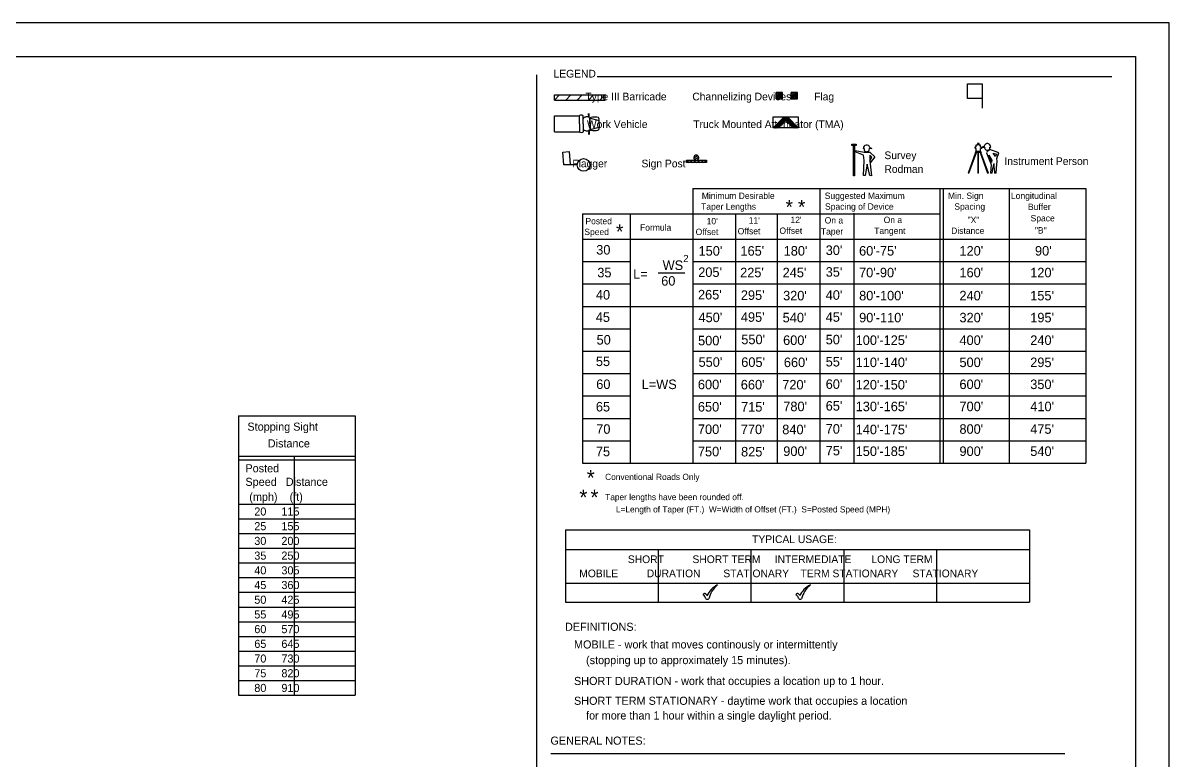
# Model space of a CAD drawing. Extents: x 23.9 to 57.9, y 11.9 to 33.9.
# Drawn here: x 40.89 to 57.87, y 23.02 to 33.95 of the extents above; entities that cross this region are included whole.
import ezdxf

# ---------------------------------------------------------------- set-up
doc = ezdxf.new("R2010")
doc.units = 0
doc.layers.add('D_BATCH_PLOT', color=7, linetype='Continuous')
doc.layers.add('Level 1', color=7, linetype='Continuous')

msp = doc.modelspace()

# ---------------------------------------------------------------- linework, layer by layer
at = {"layer": 'D_BATCH_PLOT'}
msp.add_lwpolyline([(23.87, 11.949), (57.87, 11.949), (57.87, 33.949), (23.87, 33.949)], close=True, dxfattribs=at)
at = {"layer": 'Level 1'}
for p, q in [((57.87, 33.949), (23.87, 33.949)), ((57.87, 11.949), (57.87, 33.949)), ((48.498, 33.18), (48.498, 17.057)), ((49.398, 33.154), (57.022, 33.154)), ((48.762, 32.881), (49.516, 32.881)), ((48.762, 32.803), (48.762, 32.881)), ((48.762, 32.803), (48.839, 32.88)), ((48.762, 32.803), (49.516, 32.803)), ((48.93, 32.803), (49.008, 32.881)), ((49.098, 32.803), (49.175, 32.881)), ((49.266, 32.803), (49.343, 32.881)), ((49.433, 32.803), (49.511, 32.881)), ((49.516, 32.803), (49.516, 32.881)), ((52.046, 32.824), (52.046, 32.919)), ((52.141, 32.919), (52.046, 32.919)), ((52.046, 32.824), (52.141, 32.824)), ((52.141, 32.824), (52.141, 32.919)), ((52.27, 32.824), (52.27, 32.919)), ((52.365, 32.919), (52.27, 32.919)), ((52.27, 32.824), (52.365, 32.824)), ((52.365, 32.824), (52.365, 32.919)), ((55.099, 32.828), (55.099, 32.685)), ((49.266, 32.579), (49.266, 32.608)), ((49.271, 32.551), (49.271, 32.608)), ((49.275, 32.551), (49.275, 32.608)), ((48.762, 32.572), (49.133, 32.572)), ((48.762, 32.332), (48.762, 32.572)), ((49.133, 32.452), (49.133, 32.572)), ((49.133, 32.452), (49.133, 32.332)), ((49.19, 32.452), (49.19, 32.572)), ((49.19, 32.452), (49.19, 32.332)), ((49.285, 32.452), (49.285, 32.538)), ((49.285, 32.452), (49.285, 32.366)), ((49.293, 32.538), (49.423, 32.503)), ((49.293, 32.452), (49.293, 32.538)), ((49.293, 32.452), (49.293, 32.366)), ((49.423, 32.452), (49.423, 32.503)), ((49.423, 32.452), (49.423, 32.401)), ((52.003, 32.393), (52.166, 32.556)), ((52.085, 32.393), (52.191, 32.5)), ((52.298, 32.393), (52.191, 32.5)), ((52.376, 32.394), (52.215, 32.555)), ((48.762, 32.332), (49.133, 32.332)), ((49.266, 32.325), (49.266, 32.296)), ((49.271, 32.353), (49.271, 32.296)), ((49.275, 32.353), (49.275, 32.296)), ((49.293, 32.366), (49.423, 32.401)), ((55.005, 32.088), (54.992, 32.104)), ((55.009, 32.104), (54.992, 32.104)), ((55.009, 32.138), (55.009, 32.104)), ((55.031, 32.138), (55.009, 32.138)), ((55.054, 32.159), (55.031, 32.159)), ((55.031, 32.159), (55.031, 32.138)), ((55.054, 32.138), (55.054, 32.159)), ((55.078, 32.138), (55.054, 32.138)), ((55.078, 32.104), (55.078, 32.138)), ((55.078, 32.104), (55.095, 32.104)), ((55.095, 32.088), (55.095, 32.104)), ((48.888, 32.034), (48.983, 32.04)), ((48.9, 31.844), (48.888, 32.034)), ((48.983, 32.04), (48.995, 31.85)), ((53.217, 32.035), (53.217, 32.059)), ((53.217, 32.059), (53.351, 32.033)), ((53.342, 31.989), (53.217, 32.035)), ((53.35, 31.908), (53.342, 31.989)), ((53.351, 32.033), (53.435, 32.033)), ((53.435, 32.033), (53.508, 31.965)), ((53.437, 31.989), (53.435, 31.904)), ((53.435, 31.904), (53.466, 31.96)), ((53.466, 31.96), (53.437, 31.989)), ((53.508, 31.965), (53.439, 31.872)), ((55.004, 32.028), (54.894, 31.722)), ((54.905, 31.722), (55.014, 32.028)), ((55.009, 32.041), (54.996, 32.028)), ((55.09, 32.028), (54.996, 32.028)), ((55.005, 32.088), (55.009, 32.088)), ((55.009, 32.088), (55.009, 32.041)), ((55.078, 32.041), (55.009, 32.041)), ((55.038, 32.028), (55.038, 31.722)), ((55.048, 31.722), (55.047, 32.028)), ((55.071, 32.028), (55.181, 31.722)), ((55.095, 32.088), (55.078, 32.088)), ((55.078, 32.041), (55.078, 32.088)), ((55.078, 32.041), (55.09, 32.028)), ((55.192, 31.722), (55.083, 32.028)), ((55.179, 32.054), (55.166, 32.02)), ((55.166, 32.02), (55.232, 31.847)), ((55.241, 31.88), (55.206, 31.986)), ((55.243, 31.919), (55.206, 31.986)), ((55.347, 32.024), (55.213, 32.072)), ((55.3, 31.966), (55.261, 32.018)), ((55.261, 32.018), (55.311, 32.002)), ((55.311, 32.002), (55.3, 31.966)), ((55.318, 31.94), (55.347, 32.024)), ((55.322, 31.899), (55.318, 31.94)), ((49.1, 31.844), (48.9, 31.844)), ((50.717, 31.878), (50.717, 31.915)), ((50.717, 31.915), (50.854, 31.915)), ((51.014, 31.878), (50.717, 31.878)), ((50.873, 31.915), (51.014, 31.915)), ((51.014, 31.915), (51.014, 31.878)), ((53.343, 31.684), (53.35, 31.908)), ((53.396, 31.854), (53.368, 31.684)), ((53.438, 31.684), (53.396, 31.854)), ((53.435, 31.904), (53.46, 31.683)), ((55.232, 31.847), (55.223, 31.722)), ((55.243, 31.919), (55.241, 31.88)), ((55.248, 31.722), (55.258, 31.791)), ((55.258, 31.791), (55.279, 31.866)), ((55.278, 31.793), (55.279, 31.866)), ((55.278, 31.793), (55.285, 31.722)), ((55.31, 31.722), (55.311, 31.793)), ((55.311, 31.793), (55.322, 31.899)), ((53.368, 31.684), (53.343, 31.684)), ((53.46, 31.683), (53.438, 31.684)), ((54.905, 31.722), (54.894, 31.722)), ((55.048, 31.722), (55.038, 31.722)), ((55.192, 31.722), (55.181, 31.722)), ((55.248, 31.722), (55.223, 31.722)), ((55.31, 31.722), (55.285, 31.722)), ((50.813, 31.496), (56.638, 31.496)), ((50.813, 31.496), (50.813, 27.422)), ((52.695, 31.496), (52.695, 27.422)), ((54.473, 31.496), (54.473, 27.422)), ((54.522, 31.496), (54.522, 27.422)), ((55.498, 31.496), (55.498, 27.422)), ((56.638, 31.496), (56.638, 27.422)), ((49.177, 31.119), (50.813, 31.119)), ((49.177, 31.119), (49.177, 27.422)), ((49.884, 31.119), (49.884, 27.422)), ((50.813, 31.119), (54.473, 31.119)), ((51.445, 31.114), (51.445, 27.422)), ((52.065, 31.114), (52.065, 27.422)), ((53.2, 31.128), (53.2, 27.431)), ((49.177, 30.741), (56.638, 30.741)), ((49.177, 30.41), (49.884, 30.41)), ((50.813, 30.41), (56.638, 30.41)), ((50.3, 30.244), (50.697, 30.244)), ((49.177, 30.078), (49.884, 30.078)), ((50.813, 30.078), (56.638, 30.078)), ((49.177, 29.746), (56.638, 29.746)), ((49.177, 29.414), (49.884, 29.414)), ((50.813, 29.414), (56.638, 29.414)), ((49.177, 29.082), (49.884, 29.082)), ((50.813, 29.082), (56.638, 29.082)), ((49.177, 28.75), (49.884, 28.75)), ((50.813, 28.75), (56.638, 28.75)), ((49.177, 28.418), (49.884, 28.418)), ((50.813, 28.418), (56.638, 28.418)), ((44.083, 28.123), (45.808, 28.123)), ((44.083, 28.123), (44.083, 23.981)), ((45.808, 28.123), (45.808, 23.981)), ((49.177, 28.086), (49.884, 28.086)), ((50.813, 28.086), (56.638, 28.086)), ((49.177, 27.754), (49.884, 27.754)), ((50.813, 27.754), (56.638, 27.754)), ((44.083, 27.527), (45.808, 27.527)), ((44.905, 27.527), (44.905, 23.981)), ((44.083, 27.469), (45.808, 27.469)), ((49.177, 27.422), (56.638, 27.422)), ((44.083, 26.815), (45.808, 26.815)), ((44.083, 26.597), (45.808, 26.597)), ((44.083, 26.379), (45.808, 26.379)), ((48.925, 26.431), (48.925, 25.359)), ((48.925, 26.431), (55.8, 26.431)), ((55.8, 26.431), (55.8, 25.359)), ((44.083, 26.161), (45.808, 26.161)), ((48.925, 26.144), (55.8, 26.144)), ((50.3, 26.144), (50.3, 25.359)), ((51.675, 26.144), (51.675, 25.359)), ((53.05, 26.144), (53.05, 25.359)), ((54.425, 26.144), (54.425, 25.359)), ((44.083, 25.943), (45.808, 25.943)), ((44.083, 25.725), (45.808, 25.725)), ((48.925, 25.644), (55.8, 25.644)), ((44.083, 25.507), (45.808, 25.507)), ((48.925, 25.359), (55.8, 25.359)), ((44.083, 25.289), (45.808, 25.289)), ((44.083, 25.071), (45.808, 25.071)), ((44.083, 24.853), (45.808, 24.853)), ((44.083, 24.635), (45.808, 24.635)), ((44.083, 24.417), (45.808, 24.417)), ((44.083, 24.199), (45.808, 24.199)), ((44.083, 23.981), (45.808, 23.981)), ((48.708, 23.119), (56.325, 23.119))]:
    msp.add_line(p, q, dxfattribs=at)
for points in [[(25.87, 33.449), (57.37, 33.449), (57.37, 12.449), (25.87, 12.449)], [(54.882, 32.828), (54.882, 33.044), (55.099, 33.044), (55.099, 32.828)], [(52.376, 32.556), (52.376, 32.393), (52.003, 32.393), (52.003, 32.556)], [(53.209, 32.127), (53.209, 31.683), (53.192, 31.683), (53.192, 32.127)]]:
    msp.add_lwpolyline(points, close=True, dxfattribs=at)
for points in [[(52.046, 32.874), (52.124, 32.919)], [(52.046, 32.896), (52.086, 32.919)], [(52.046, 32.852), (52.141, 32.907)], [(52.046, 32.83), (52.141, 32.885)], [(52.074, 32.824), (52.141, 32.863)], [(52.112, 32.824), (52.141, 32.841)], [(52.27, 32.874), (52.348, 32.919)], [(52.27, 32.83), (52.365, 32.885)], [(52.271, 32.896), (52.311, 32.919)], [(52.271, 32.852), (52.365, 32.907)], [(52.298, 32.824), (52.365, 32.863)], [(52.336, 32.824), (52.365, 32.841)], [(52.012, 32.401), (52.238, 32.532)], [(52.012, 32.393), (52.183, 32.492)], [(52.027, 32.393), (52.164, 32.472)], [(52.032, 32.421), (52.233, 32.537)], [(52.041, 32.393), (52.145, 32.453)], [(52.052, 32.442), (52.227, 32.543)], [(52.072, 32.462), (52.222, 32.548)], [(52.092, 32.482), (52.216, 32.554)], [(52.112, 32.502), (52.204, 32.555)], [(52.132, 32.522), (52.19, 32.555)], [(52.152, 32.542), (52.176, 32.555)], [(52.193, 32.498), (52.243, 32.527)], [(52.199, 32.493), (52.249, 32.521)], [(52.204, 32.487), (52.254, 32.516)], [(52.21, 32.482), (52.259, 32.511)], [(52.215, 32.476), (52.265, 32.505)], [(52.22, 32.471), (52.27, 32.5)], [(52.226, 32.466), (52.275, 32.494)], [(52.231, 32.46), (52.281, 32.489)], [(52.236, 32.455), (52.286, 32.484)], [(52.242, 32.45), (52.292, 32.478)], [(52.247, 32.444), (52.297, 32.473)], [(52.253, 32.439), (52.302, 32.467)], [(52.258, 32.433), (52.308, 32.462)], [(52.263, 32.428), (52.313, 32.457)], [(52.269, 32.423), (52.318, 32.451)], [(52.274, 32.417), (52.324, 32.446)], [(52.279, 32.412), (52.329, 32.441)], [(52.056, 32.393), (52.126, 32.433)], [(52.071, 32.393), (52.106, 32.414)], [(52.086, 32.393), (52.087, 32.394)], [(52.285, 32.406), (52.334, 32.435)], [(52.29, 32.401), (52.34, 32.43)], [(52.296, 32.396), (52.345, 32.424)], [(52.306, 32.393), (52.351, 32.419)], [(52.321, 32.393), (52.356, 32.414)], [(52.335, 32.393), (52.361, 32.408)], [(52.35, 32.393), (52.367, 32.403)], [(52.365, 32.393), (52.372, 32.397)], [(53.168, 32.151), (53.235, 32.151), (53.235, 32.131), (53.168, 32.131), (53.168, 32.151)], [(53.436, 32.102), (53.467, 32.087), (53.428, 32.087)], [(55.131, 32.123), (55.099, 32.108), (55.139, 32.108)], [(55.213, 32.107), (55.227, 32.107)], [(50.827, 31.95), (50.883, 31.983)], [(50.837, 31.926), (50.9, 31.962)], [(53.353, 32.086), (53.339, 32.086)], [(50.717, 31.887), (50.767, 31.915)], [(50.756, 31.878), (50.82, 31.915)], [(50.809, 31.878), (50.892, 31.926)], [(50.862, 31.878), (50.926, 31.915)], [(50.915, 31.878), (50.979, 31.915)], [(50.968, 31.878), (51.014, 31.905)]]:
    msp.add_lwpolyline(points, dxfattribs=at)
msp.add_circle((49.194, 31.844), 0.0944, dxfattribs=at)
for centre, radius, start, end in [((49.391, 32.52), 0.036, 331.8801, 28.1199), ((49.391, 32.384), 0.036, 331.8801, 28.1199), ((50.864, 31.951), 0.0371, 284.5051, 254.7774)]:
    msp.add_arc(centre, radius, start, end, dxfattribs=at)
for centre, major_axis, ratio, start_param, end_param in [((49.161, 32.572), (0.0284, 0), 0.269913, 0, 3.141593), ((49.237, 32.532), (0.0476, 0.0059), 0.503092, 0, 3.141593), ((49.358, 32.538), (0.0649, -0.0007), 0.2034, 0, 3.141593), ((49.161, 32.332), (0.0284, 0), 0.269913, 3.141593, 6.283185), ((49.237, 32.372), (0.0476, -0.0059), 0.503092, 3.141593, 6.283185), ((49.358, 32.366), (0.0649, 0.0007), 0.2034, 3.141593, 6.283185), ((53.388, 32.09), (-0.0473, -0.0135), 0.99, 3.119282, 6.072959), ((55.178, 32.111), (0.0473, -0.0135), 0.99, 0.210227, 3.163903), ((55.176, 32.098), (-0.0373, 0.0106), 0.99, 0.014829, 3.68237), ((53.39, 32.077), (0.0373, 0.0106), 0.99, 2.600815, 6.268357), ((55.175, 32.105), (0, 0.0514), 0.946382, 3.218944, 4.0255), ((50.99, 25.468), (-0.0249, 0), 0.81, 4.56244, 6.153429), ((50.972, 25.45), (0.052, 0), 0.81, 0.175027, 1.148095), ((51.383, 25.353), (-0.382, 0), 0.81, 5.269501, 5.941673), ((51.506, 25.35), (-0.462, 0), 0.81, 5.491876, 6.115654), ((52.365, 25.468), (-0.0249, 0), 0.81, 4.56244, 6.153429), ((52.347, 25.45), (0.052, 0), 0.81, 0.175027, 1.148095), ((52.758, 25.353), (-0.382, 0), 0.81, 5.269501, 5.941673), ((52.881, 25.35), (-0.462, 0), 0.81, 5.491876, 6.115654), ((50.868, 25.386), (0.143, 0), 0.81, 0.206595, 0.823066), ((51.027, 25.434), (-0.036, 0), 0.81, 0.999988, 2.272695), ((52.243, 25.386), (0.143, 0), 0.81, 0.206595, 0.823066), ((52.402, 25.434), (-0.036, 0), 0.81, 0.999988, 2.272695)]:
    msp.add_ellipse(centre, major_axis=major_axis, ratio=ratio, start_param=start_param, end_param=end_param, dxfattribs=at)

# ---------------------------------------------------------------- texts
for s, height, p in [('LEGEND', 0.114, (48.75, 33.139)), ('            Type III Barricade         Channelizing Devices        Flag', 0.114, (48.713, 32.8)), ('           Work Vehicle                Truck Mounted Attenuator (TMA)', 0.114, (48.778, 32.39)), ('Survey', 0.114, (53.652, 31.929)), ('Instrument Person', 0.114, (55.43, 31.842)), ('        Flagger            Sign Post', 0.114, (48.689, 31.807)), ('Rodman', 0.114, (53.652, 31.725)), ('Minimum Desirable', 0.09435, (50.946, 31.339)), ('Suggested Maximum', 0.09435, (52.768, 31.339)), ('Min. Sign', 0.0944, (54.594, 31.339)), ('Longitudinal', 0.09435, (55.527, 31.339)), ('Taper Lengths', 0.09435, (50.936, 31.179)), ('*', 0.209, (52.188, 31.115)), ('*', 0.21, (52.371, 31.115)), ('Spacing of Device', 0.09435, (52.772, 31.179)), ('Spacing', 0.0944, (54.688, 31.179)), ('Buffer', 0.0944, (55.779, 31.175)), ('Space', 0.0944, (55.818, 31.006)), ('Posted', 0.0942, (49.222, 30.963)), ('*', 0.209, (49.675, 30.751)), ('Formula', 0.0943, (50.031, 30.868)), ("10'", 0.0942, (51.018, 30.963)), ('Offset', 0.0943, (51.478, 30.814)), ("11'", 0.0943, (51.641, 30.974)), ('Offset', 0.0944, (52.097, 30.821)), ("12'", 0.0943, (52.26, 30.981)), ('On a', 0.0944, (52.767, 30.975)), ('Tangent', 0.0943, (53.501, 30.821)), ('On a', 0.0944, (53.641, 30.981)), ('Distance', 0.0943, (54.641, 30.821)), ('"X"', 0.0944, (54.884, 30.981)), ('"B"', 0.0944, (55.882, 30.826)), ('Speed', 0.0942, (49.206, 30.803)), ('Offset', 0.0942, (50.855, 30.803)), ('Taper', 0.0943, (52.711, 30.811)), ('30', 0.1415, (49.382, 30.514)), ("150'", 0.1415, (50.898, 30.498)), ("165'", 0.1414, (51.519, 30.498)), ("180'", 0.1414, (52.159, 30.499)), ("30'", 0.1414, (52.782, 30.508)), (" 60'-75'", 0.1414, (53.224, 30.499)), ("120'", 0.1415, (54.764, 30.499)), ("90'", 0.1415, (55.883, 30.499)), ('WS', 0.1412, (50.366, 30.286)), ('2', 0.106, (50.671, 30.403)), ('35', 0.1414, (49.398, 30.177)), ('L=', 0.1414, (49.929, 30.156)), ("205'", 0.1416, (50.893, 30.182)), ("225'", 0.141, (51.515, 30.178)), ("245'", 0.1413, (52.144, 30.177)), ("35'", 0.1412, (52.782, 30.186)), (" 70'-90'", 0.1412, (53.224, 30.177)), ("160'", 0.1412, (54.764, 30.177)), ("120'", 0.1412, (55.813, 30.177)), ('60', 0.141, (50.345, 30.053)), ('40', 0.1413, (49.377, 29.847)), ("265'", 0.1412, (50.89, 29.849)), ("295'", 0.1413, (51.525, 29.842)), ("320'", 0.1412, (52.151, 29.835)), ("40'", 0.1412, (52.782, 29.844)), (" 80'-100'", 0.1412, (53.225, 29.835)), ("240'", 0.1412, (54.764, 29.835)), ("155'", 0.1412, (55.813, 29.835)), ('45', 0.1414, (49.375, 29.516)), ("450'", 0.1416, (50.897, 29.512)), ("495'", 0.1413, (51.525, 29.517)), ("540'", 0.1419, (52.144, 29.509)), ("45'", 0.1413, (52.782, 29.518)), (" 90'-110'", 0.1413, (53.225, 29.509)), ("320'", 0.1414, (54.764, 29.509)), ("195'", 0.1414, (55.813, 29.509)), ('50', 0.1415, (49.387, 29.18)), ("500'", 0.1415, (50.891, 29.168)), ("550'", 0.1416, (51.531, 29.185)), ("600'", 0.1414, (52.151, 29.174)), ("50'", 0.1413, (52.782, 29.183)), ("100'-125'", 0.1413, (53.226, 29.174)), ("400'", 0.1414, (54.764, 29.174)), ("240'", 0.1414, (55.813, 29.174)), ('55', 0.1412, (49.377, 28.861)), ("550'", 0.1413, (50.898, 28.85)), ("605'", 0.1418, (51.53, 28.848)), ("660'", 0.1415, (52.162, 28.846)), ("55'", 0.1413, (52.782, 28.855)), ("110'-140'", 0.1413, (53.226, 28.846)), ("500'", 0.1413, (54.764, 28.846)), ("295'", 0.1413, (55.813, 28.846)), ('60', 0.1413, (49.382, 28.521)), ('L=WS', 0.1413, (50.055, 28.52)), ("600'", 0.1419, (50.888, 28.517)), ("660'", 0.1413, (51.524, 28.515)), ("720'", 0.1416, (52.138, 28.514)), ("60'", 0.1413, (52.782, 28.523)), ("120'-150'", 0.1413, (53.226, 28.514)), ("600'", 0.1412, (54.764, 28.52)), ("350'", 0.1412, (55.813, 28.52)), ('65', 0.1413, (49.377, 28.188)), ("650'", 0.1417, (50.888, 28.187)), ("715'", 0.1415, (51.528, 28.185)), ("780'", 0.1416, (52.153, 28.192)), ("65'", 0.1414, (52.782, 28.201)), ("130'-165'", 0.1414, (53.226, 28.192)), ("700'", 0.1415, (54.764, 28.192)), ("410'", 0.1415, (55.813, 28.192)), ('Stopping Sight', 0.12, (44.214, 27.903)), ('70', 0.1414, (49.382, 27.857)), ("700'", 0.142, (50.888, 27.853)), ("770'", 0.1414, (51.524, 27.852)), ("840'", 0.1417, (52.138, 27.85)), ("70'", 0.1414, (52.782, 27.859)), ("140'-175'", 0.1414, (53.226, 27.85)), ("800'", 0.1412, (54.764, 27.857)), ("475'", 0.1412, (55.813, 27.857)), ('Distance', 0.12, (44.515, 27.655)), ('75', 0.1413, (49.377, 27.524)), ("750'", 0.1417, (50.888, 27.523)), ("825'", 0.1415, (51.528, 27.521)), ("900'", 0.1416, (52.153, 27.528)), ("75'", 0.1414, (52.782, 27.537)), ("150'-185'", 0.1414, (53.226, 27.528)), ("900'", 0.1415, (54.764, 27.528)), ("540'", 0.1415, (55.813, 27.528)), ('Posted', 0.12, (44.184, 27.286)), ('Speed   Distance', 0.12, (44.184, 27.085)), ('*', 0.23, (49.241, 27.09)), ('Conventional Roads Only', 0.0922, (49.514, 27.172)), ('*', 0.23, (49.132, 26.8)), ('*', 0.23, (49.296, 26.8)), ('(mph)    (ft)', 0.12, (44.241, 26.863)), ('Taper lengths have been rounded off.', 0.0921, (49.515, 26.873)), (' 20     115', 0.12, (44.271, 26.645)), ('L=Length of Taper (FT.)  W=Width of Offset (FT.)  S=Posted Speed (MPH)', 0.09196, (49.674, 26.691)), (' 25     155', 0.12, (44.271, 26.427)), (' 30     200', 0.12, (44.271, 26.209)), ('TYPICAL USAGE:', 0.114, (51.692, 26.237)), (' 35     250', 0.12, (44.271, 25.991)), ('                      SHORT          SHORT TERM     INTERMEDIATE       LONG TERM', 0.114, (48.919, 25.94)), (' 40     305', 0.12, (44.271, 25.773)), ('     MOBILE          DURATION        STATIONARY    TERM STATIONARY     STATIONARY', 0.114, (48.919, 25.73)), (' 45     360', 0.12, (44.271, 25.555)), (' 50     425', 0.12, (44.271, 25.337)), (' 55     495', 0.12, (44.271, 25.119)), (' 60     570', 0.12, (44.271, 24.901)), ('DEFINITIONS:', 0.12, (48.919, 24.936)), (' 65     645', 0.12, (44.271, 24.683)), ('   MOBILE - work that moves continously or intermittently', 0.12, (48.919, 24.674)), (' 70     730', 0.12, (44.271, 24.465)), ('       (stopping up to approximately 15 minutes).', 0.12, (48.919, 24.442)), (' 75     820', 0.12, (44.271, 24.247)), (' 80     910', 0.12, (44.271, 24.029)), ('   SHORT DURATION - work that occupies a location up to 1 hour.', 0.12, (48.919, 24.133)), ('   SHORT TERM STATIONARY - daytime work that occupies a location', 0.12, (48.919, 23.839)), ('       for more than 1 hour within a single daylight period.', 0.12, (48.919, 23.621)), ('GENERAL NOTES:', 0.12, (48.704, 23.248))]:
    msp.add_text(s, height=height, dxfattribs=at).set_placement(p)

doc.saveas('drawing.dxf')
